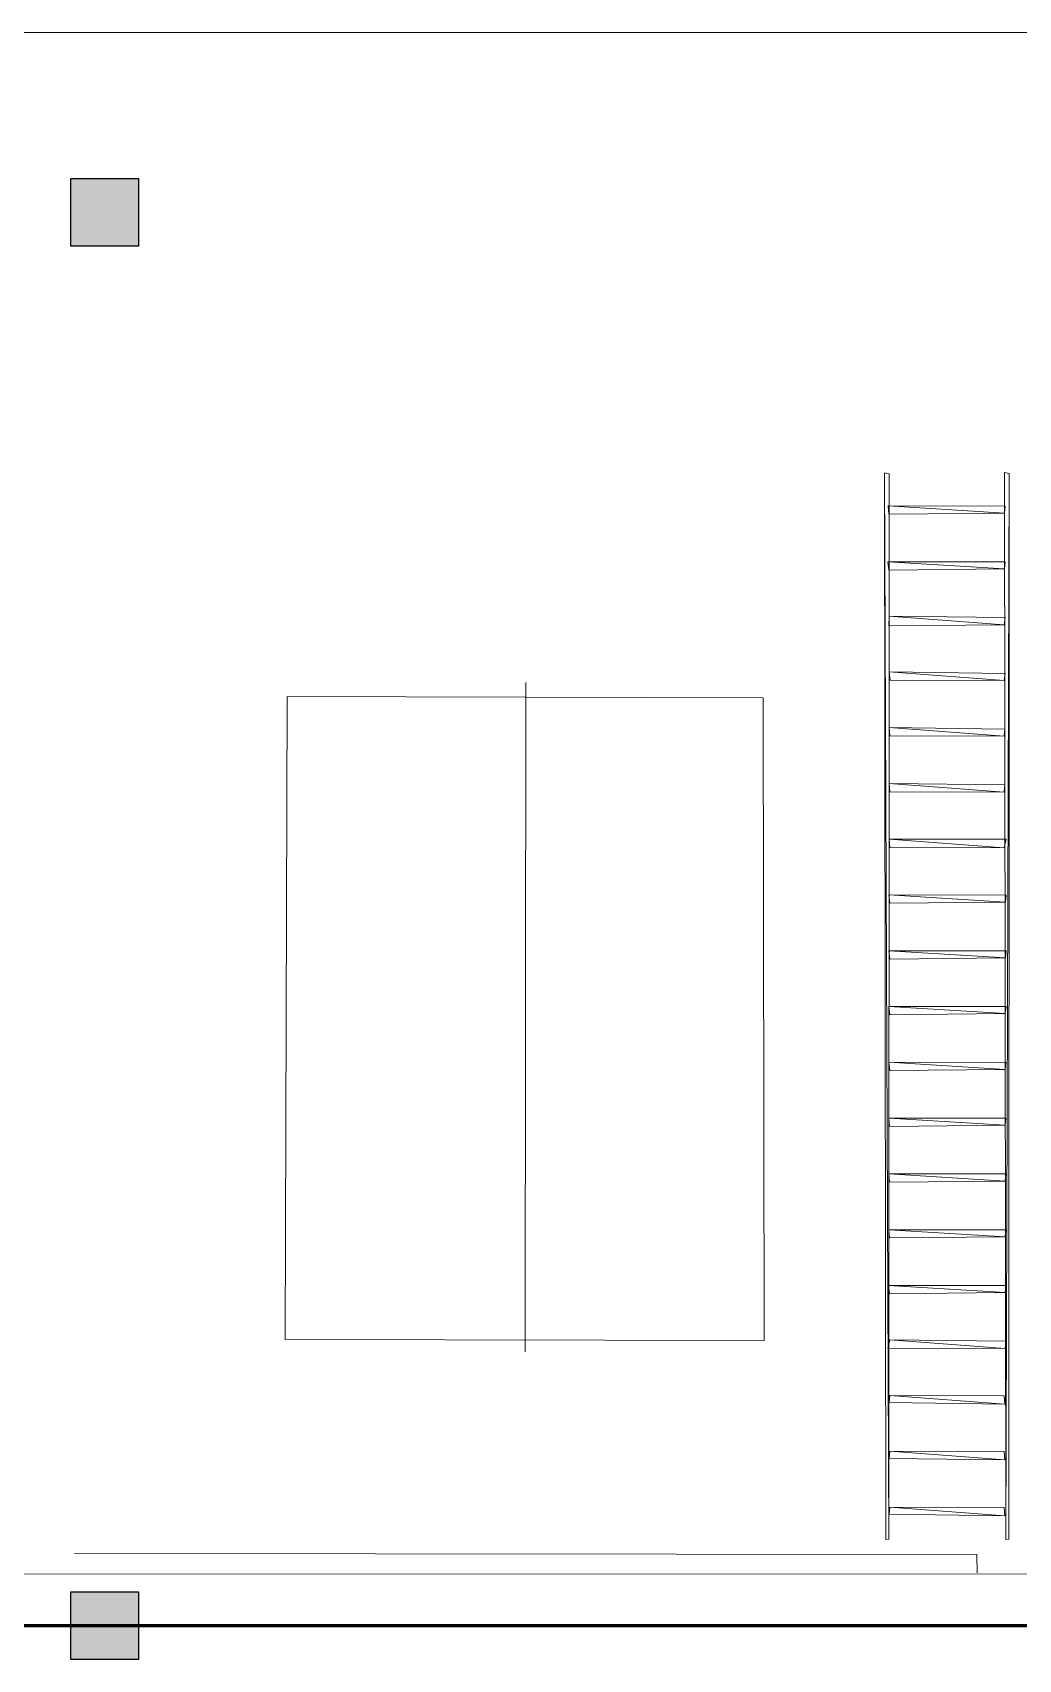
# Paper-space layout '01 Roof Support Layout' of a CAD drawing. Header units: millimetres. Extents: x 5 to 415, y 7 to 290.
# Drawn here: x 204.7 to 235.2, y 96.3 to 146.8 of the extents above; entities that cross this region are included whole.
import ezdxf

# ---------------------------------------------------------------- set-up
doc = ezdxf.new("R2010")
doc.units = ezdxf.units.MM
for name, color, linetype in [('COLUMNS', 7, 'Continuous'), ('GA_REFERENCE', 253, 'Continuous'), ('MAIN_ROOF', 7, 'Continuous')]:
    doc.layers.add(name, color=color, linetype=linetype)

# ---------------------------------------------------------------- blocks, each defined once
blk = doc.blocks.new('SHEET_01_ROOF')
at = {"layer": 'COLUMNS', "lineweight": 25}
for p, q in [((205.85, 142.25), (207.95, 142.25)), ((205.85, 140.15), (205.85, 142.25)), ((207.95, 142.25), (207.95, 140.15)), ((207.95, 140.15), (205.85, 140.15)), ((205.85, 98.45), (207.95, 98.45)), ((205.85, 96.35), (205.85, 98.45)), ((207.95, 98.45), (207.95, 96.35)), ((207.95, 96.35), (205.85, 96.35))]:
    blk.add_line(p, q, dxfattribs=at)
at = {"layer": 'COLUMNS'}
for points in [[(205.85, 142.25), (207.95, 142.25), (205.85, 140.15), (207.95, 140.15)], [(205.85, 98.45), (207.95, 98.45), (205.85, 96.35), (207.95, 96.35)]]:
    blk.add_solid(points, dxfattribs=at)
at = {"layer": 'GA_REFERENCE', "lineweight": 5}
for p, q in [((259.353, 146.769), (201.606, 146.765)), ((231.122, 100.067), (231.084, 133.124)), ((231.084, 133.124), (231.212, 100.075)), ((231.084, 133.124), (231.212, 100.075)), ((231.223, 133.094), (231.084, 133.124)), ((234.844, 100.072), (234.806, 133.13)), ((234.844, 100.072), (234.806, 133.13)), ((234.806, 133.13), (234.945, 133.099)), ((231.212, 100.075), (231.223, 133.094)), ((231.212, 100.075), (231.223, 133.094)), ((234.945, 133.099), (234.844, 100.072)), ((234.945, 133.099), (234.844, 100.072)), ((234.934, 100.081), (234.945, 133.099)), ((231.217, 131.84), (231.191, 132.097)), ((231.191, 132.097), (234.8, 131.876)), ((231.191, 132.097), (234.8, 131.876)), ((234.823, 132.094), (231.191, 132.097)), ((234.8, 131.876), (231.217, 131.84)), ((234.8, 131.876), (234.823, 132.094)), ((234.8, 131.876), (234.823, 132.094)), ((231.216, 130.111), (231.189, 130.368)), ((231.189, 130.368), (234.799, 130.147)), ((231.189, 130.368), (234.799, 130.147)), ((234.821, 130.365), (231.189, 130.368)), ((234.799, 130.147), (231.216, 130.111)), ((234.799, 130.147), (234.821, 130.365)), ((234.799, 130.147), (234.821, 130.365)), ((231.214, 128.383), (231.228, 128.686)), ((231.228, 128.686), (234.797, 128.418)), ((231.228, 128.686), (234.797, 128.418)), ((234.82, 128.636), (231.228, 128.686)), ((234.797, 128.418), (234.82, 128.636)), ((234.797, 128.418), (234.82, 128.636)), ((234.797, 128.418), (231.214, 128.383)), ((219.957, 126.629), (219.938, 105.883)), ((231.253, 126.701), (231.227, 126.957)), ((231.227, 126.957), (234.796, 126.689)), ((231.227, 126.957), (234.796, 126.689)), ((234.818, 126.908), (231.227, 126.957)), ((234.796, 126.689), (231.253, 126.701)), ((234.796, 126.689), (234.818, 126.908)), ((234.796, 126.689), (234.818, 126.908)), ((212.557, 126.19), (212.499, 106.261)), ((227.315, 126.156), (212.557, 126.19)), ((227.315, 126.156), (227.347, 106.236)), ((231.252, 124.972), (231.225, 125.229)), ((231.225, 125.229), (234.794, 124.961)), ((231.225, 125.229), (234.794, 124.961)), ((234.817, 125.179), (231.225, 125.229)), ((234.794, 124.961), (234.817, 125.179)), ((234.794, 124.961), (234.817, 125.179)), ((234.794, 124.961), (231.252, 124.972)), ((231.25, 123.243), (231.224, 123.5)), ((231.224, 123.5), (234.793, 123.232)), ((231.224, 123.5), (234.793, 123.232)), ((234.815, 123.45), (231.224, 123.5)), ((234.793, 123.232), (231.25, 123.243)), ((234.793, 123.232), (234.815, 123.45)), ((234.793, 123.232), (234.815, 123.45)), ((231.249, 121.514), (231.222, 121.771)), ((231.222, 121.771), (234.791, 121.503)), ((231.222, 121.771), (234.791, 121.503)), ((234.854, 121.768), (231.222, 121.771)), ((234.791, 121.503), (231.249, 121.514)), ((234.791, 121.503), (234.854, 121.768)), ((234.791, 121.503), (234.854, 121.768)), ((231.247, 119.786), (231.221, 120.042)), ((231.221, 120.042), (234.83, 119.821)), ((231.221, 120.042), (234.83, 119.821)), ((234.853, 120.039), (231.221, 120.042)), ((234.83, 119.821), (234.853, 120.039)), ((234.83, 119.821), (234.853, 120.039)), ((234.83, 119.821), (231.247, 119.786)), ((231.246, 118.057), (231.219, 118.313)), ((231.219, 118.313), (234.829, 118.092)), ((231.219, 118.313), (234.829, 118.092)), ((234.851, 118.311), (231.219, 118.313)), ((234.829, 118.092), (231.246, 118.057)), ((234.829, 118.092), (234.851, 118.311)), ((234.829, 118.092), (234.851, 118.311)), ((231.244, 116.328), (231.218, 116.585)), ((231.218, 116.585), (234.827, 116.364)), ((231.218, 116.585), (234.827, 116.364)), ((234.85, 116.582), (231.218, 116.585)), ((234.827, 116.364), (234.85, 116.582)), ((234.827, 116.364), (234.85, 116.582)), ((234.827, 116.364), (231.244, 116.328)), ((231.243, 114.599), (231.216, 114.856)), ((231.216, 114.856), (234.826, 114.635)), ((231.216, 114.856), (234.826, 114.635)), ((234.848, 114.853), (231.216, 114.856)), ((234.826, 114.635), (231.243, 114.599)), ((234.826, 114.635), (234.848, 114.853)), ((234.826, 114.635), (234.848, 114.853)), ((231.241, 112.87), (231.215, 113.127)), ((231.215, 113.127), (234.824, 112.906)), ((231.215, 113.127), (234.824, 112.906)), ((234.847, 113.124), (231.215, 113.127)), ((234.824, 112.906), (234.847, 113.124)), ((234.824, 112.906), (234.847, 113.124)), ((234.824, 112.906), (231.241, 112.87)), ((231.24, 111.141), (231.213, 111.398)), ((231.213, 111.398), (234.823, 111.177)), ((231.213, 111.398), (234.823, 111.177)), ((234.845, 111.395), (231.213, 111.398)), ((234.823, 111.177), (231.24, 111.141)), ((234.823, 111.177), (234.845, 111.395)), ((234.823, 111.177), (234.845, 111.395)), ((231.238, 109.413), (231.212, 109.669)), ((231.212, 109.669), (234.821, 109.448)), ((231.212, 109.669), (234.821, 109.448)), ((234.844, 109.667), (231.212, 109.669)), ((234.821, 109.448), (231.238, 109.413)), ((234.821, 109.448), (234.844, 109.667)), ((234.821, 109.448), (234.844, 109.667)), ((231.237, 107.684), (231.21, 107.941)), ((231.21, 107.941), (234.82, 107.719)), ((231.21, 107.941), (234.82, 107.719)), ((234.842, 107.938), (231.21, 107.941)), ((234.82, 107.719), (234.842, 107.938)), ((234.82, 107.719), (234.842, 107.938)), ((234.82, 107.719), (231.237, 107.684)), ((227.347, 106.236), (212.499, 106.261)), ((231.186, 105.994), (231.249, 106.259)), ((234.818, 105.991), (231.186, 105.994)), ((231.249, 106.259), (234.818, 105.991)), ((231.249, 106.259), (234.818, 105.991)), ((234.841, 106.209), (231.249, 106.259)), ((234.818, 105.991), (234.841, 106.209)), ((234.818, 105.991), (234.841, 106.209)), ((231.225, 104.312), (231.248, 104.53)), ((231.248, 104.53), (234.817, 104.262)), ((231.248, 104.53), (234.817, 104.262)), ((234.79, 104.519), (231.248, 104.53)), ((234.817, 104.262), (234.79, 104.519)), ((234.817, 104.262), (234.79, 104.519)), ((234.817, 104.262), (231.225, 104.312)), ((231.223, 102.583), (231.246, 102.801)), ((234.815, 102.533), (231.223, 102.583)), ((231.246, 102.801), (234.815, 102.533)), ((231.246, 102.801), (234.815, 102.533)), ((234.788, 102.79), (231.246, 102.801)), ((234.815, 102.533), (234.788, 102.79)), ((234.815, 102.533), (234.788, 102.79)), ((231.222, 100.854), (231.244, 101.072)), ((234.814, 100.804), (231.222, 100.854)), ((231.244, 101.072), (234.814, 100.804)), ((231.244, 101.072), (234.814, 100.804)), ((234.787, 101.061), (231.244, 101.072)), ((234.814, 100.804), (234.787, 101.061)), ((234.814, 100.804), (234.787, 101.061)), ((231.212, 100.075), (231.122, 100.067)), ((234.844, 100.072), (234.934, 100.081)), ((233.94, 99.598), (205.97, 99.638)), ((233.94, 99.598), (233.953, 99.038)), ((173.032, 98.993), (304.234, 99.015)), ((261.773, 97.4), (38, 97.4))]:
    blk.add_line(p, q, dxfattribs=at)
at = {"layer": 'MAIN_ROOF', "lineweight": 60}
blk.add_line((38, 97.4), (305.9, 97.4), dxfattribs=at)

psp = doc.layouts.new('01 Roof Support Layout')

# ---------------------------------------------------------------- block references
psp.add_blockref('SHEET_01_ROOF', (0, 0))

doc.saveas('drawing.dxf')
